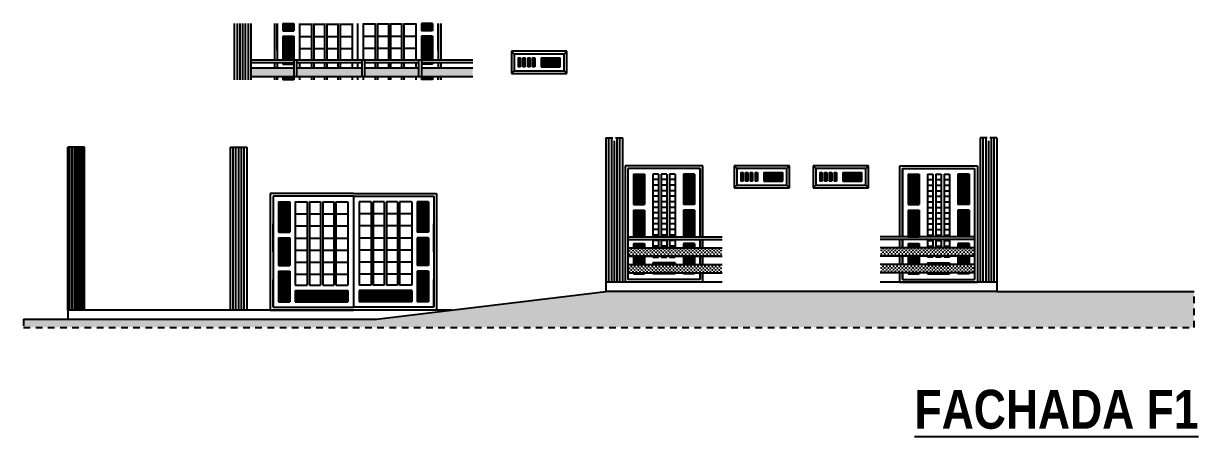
# Model space of a CAD drawing. Header units: millimetres. Extents: x -149 to 2, y 952 to 1078.
# Drawn here: x -36.82 to -15.64, y 951.51 to 958.95 of the extents above; entities that cross this region are included whole.
import ezdxf

# ---------------------------------------------------------------- set-up
doc = ezdxf.new("R2010")
doc.units = ezdxf.units.MM
doc.header["$LTSCALE"] = 0.1
doc.linetypes.add('ACAD_ISO02W100', pattern=[15, 12, -3])
doc.linetypes.add('ACAD_ISO03W100', pattern=[30, 12, -18])
doc.layers.get('0').update_dxf_attribs({"linetype": 'ACAD_ISO03W100'})
for name, color, linetype in [('elementos cortados', 6, 'Continuous'), ('grade', 8, 'Continuous'), ('pilar', 5, 'Continuous'), ('porta e janela vista', 3, 'Continuous'), ('projeção', 7, 'ACAD_ISO02W100')]:
    doc.layers.add(name, color=color, linetype=linetype)
doc.styles.add('KARINE', font='ARIALN.TTF', dxfattribs={"height": 0.7})
pattern_1 = [(90, (-19.894625, 21.844264), (-0.03175, 0.03175), [0.015875, -0.047625]), (180, (-19.886687, 21.852202), (-0.03175, -0.03175), [0.015875, -0.047625])]

msp = doc.modelspace()

# ---------------------------------------------------------------- hatches: boundary and pattern name
at = {"layer": 'grade', "ltscale": 0.1}
h = msp.add_hatch(dxfattribs=at)
h.set_pattern_fill('CROSS', color=256, scale=0.005, angle=90, style=0)
h.set_pattern_definition(pattern_1)
h.paths.add_polyline_path([(-31.95, 958.15), (-32.725, 958.15), (-32.725, 957.99), (-31.95, 957.99)])
h.paths.add_polyline_path([(-30.725, 958.15), (-31.9, 958.15), (-31.9, 957.99), (-30.725, 957.99)])
h.paths.add_polyline_path([(-29.7, 958.15), (-30.675, 958.15), (-30.675, 957.99), (-29.7, 957.99)])
h.paths.add_polyline_path([(-28.725, 958.15), (-29.65, 958.15), (-29.65, 957.99), (-28.725, 957.99)])
h = msp.add_hatch(dxfattribs=at)
h.set_pattern_fill('CROSS', color=256, scale=0.005, angle=90, style=0)
h.set_pattern_definition([(90, (-25.705345, 21.844264), (0.03175, 0.03175), [0.015875, -0.047625]), (7e-15, (-25.713283, 21.852202), (0.03175, -0.03175), [0.015875, -0.047625])])
h.paths.add_polyline_path([(-25.925, 954.905), (-24.225, 954.905), (-24.225, 954.755), (-25.925, 954.755)])
h.paths.add_polyline_path([(-25.925, 954.605), (-24.225, 954.605), (-24.225, 954.455), (-25.925, 954.455)])
h = msp.add_hatch(dxfattribs=at)
h.set_pattern_fill('CROSS', color=256, scale=0.005, angle=90, style=0)
h.set_pattern_definition(pattern_1)
h.paths.add_polyline_path([(-19.675, 954.905), (-21.375, 954.905), (-21.375, 954.755), (-19.675, 954.755)])
h.paths.add_polyline_path([(-19.675, 954.605), (-21.375, 954.605), (-21.375, 954.455), (-19.675, 954.455)])
at = {"layer": 'projeção', "ltscale": 0.1}
h = msp.add_hatch(dxfattribs=at)
h.set_pattern_fill('EARTH', color=256, scale=0.05, angle=45, style=0)
h.set_pattern_definition([(45, (-19.89462, 21.84426), (3e-17, 0.44901281), [0.3175, -0.3175]), (45, (-19.9788, 21.92845), (3e-17, 0.44901281), [0.3175, -0.3175]), (45, (-20.063, 22.01264), (3e-17, 0.44901281), [0.3175, -0.3175]), (135, (-20.063, 22.06877), (-0.44901281, 3e-17), [0.3175, -0.3175]), (135, (-19.9788, 22.15296), (-0.44901281, 3e-17), [0.3175, -0.3175]), (135, (-19.89462, 22.23715), (-0.44901281, 3e-17), [0.3175, -0.3175])])
h.paths.add_polyline_path([(-19.275, 954.119), (-26.325, 954.119), (-30.46, 953.621), (-36.025, 953.621), (-36.825, 953.621), (-36.825, 953.471), (-15.718, 953.471), (-15.718, 954.119)])

# ---------------------------------------------------------------- linework, layer by layer
at = {"layer": 'elementos cortados', "ltscale": 0.1}
for p, q in [((-26.325, 954.973), (-26.325, 954.817)), ((-30.46, 953.621), (-26.325, 954.119)), ((-24.225, 954.285), (-26.325, 954.285)), ((-26.325, 954.285), (-26.325, 954.119)), ((-19.275, 954.119), (-26.325, 954.119)), ((-19.275, 954.285), (-21.375, 954.285)), ((-19.275, 954.285), (-19.275, 954.119)), ((-19.275, 954.119), (-15.718, 954.119)), ((-29.098, 953.785), (-36.025, 953.785)), ((-36.025, 953.785), (-36.025, 953.621)), ((-36.825, 953.621), (-36.025, 953.621)), ((-36.025, 953.621), (-30.46, 953.621))]:
    msp.add_line(p, q, dxfattribs=at)
at = {"layer": 'grade', "ltscale": 0.1}
for p, q in [((-32.725, 958.295), (-28.725, 958.295)), ((-32.725, 958.245), (-31.95, 958.245)), ((-32.725, 958.15), (-31.95, 958.15)), ((-31.95, 958.295), (-31.95, 957.99)), ((-31.9, 958.295), (-31.9, 957.99)), ((-31.9, 958.245), (-30.725, 958.245)), ((-31.9, 958.15), (-30.725, 958.15)), ((-30.725, 958.295), (-30.725, 957.99)), ((-30.675, 958.295), (-30.675, 957.99)), ((-30.675, 958.245), (-29.7, 958.245)), ((-30.675, 958.15), (-29.7, 958.15)), ((-29.7, 958.295), (-29.7, 957.99)), ((-29.65, 958.295), (-29.65, 957.99)), ((-29.65, 958.245), (-28.725, 958.245)), ((-29.65, 958.15), (-28.725, 958.15)), ((-32.725, 957.99), (-28.725, 957.99)), ((-25.925, 955.105), (-24.225, 955.105)), ((-25.925, 955.055), (-24.225, 955.055)), ((-19.675, 955.105), (-21.375, 955.105)), ((-19.675, 955.055), (-21.375, 955.055)), ((-25.925, 954.905), (-24.225, 954.905)), ((-25.925, 954.755), (-24.225, 954.755)), ((-19.675, 954.905), (-21.375, 954.905)), ((-19.675, 954.755), (-21.375, 954.755)), ((-25.925, 954.605), (-24.225, 954.605)), ((-19.675, 954.605), (-21.375, 954.605)), ((-25.925, 954.455), (-24.225, 954.455)), ((-19.675, 954.455), (-21.375, 954.455))]:
    msp.add_line(p, q, dxfattribs=at)
at = {"layer": 'pilar', "ltscale": 0.1}
for p, q in [((-33.025, 958.947), (-33.025, 957.93)), ((-32.975, 958.947), (-32.975, 957.93)), ((-32.925, 958.947), (-32.925, 957.93)), ((-32.875, 958.947), (-32.875, 957.93)), ((-32.825, 958.947), (-32.825, 957.93)), ((-32.775, 958.947), (-32.775, 957.93)), ((-32.725, 958.947), (-32.725, 957.93)), ((-32.725, 958.947), (-32.725, 957.93)), ((-32.725, 958.947), (-32.725, 957.93)), ((-26.325, 956.885), (-26.2, 956.885)), ((-26.325, 956.885), (-26.325, 954.285)), ((-26.275, 956.885), (-26.275, 954.285)), ((-26.225, 956.885), (-26.225, 954.285)), ((-26.175, 956.835), (-26.175, 954.285)), ((-26.15, 956.885), (-26.025, 956.885)), ((-26.125, 956.885), (-26.125, 954.285)), ((-26.075, 956.885), (-26.075, 954.285)), ((-26.025, 956.885), (-26.025, 954.285)), ((-19.575, 956.885), (-19.575, 954.285)), ((-19.45, 956.885), (-19.575, 956.885)), ((-19.525, 956.885), (-19.525, 954.285)), ((-19.475, 956.885), (-19.475, 954.285)), ((-19.425, 956.835), (-19.425, 954.285)), ((-19.275, 956.885), (-19.4, 956.885)), ((-19.375, 956.885), (-19.375, 954.285)), ((-19.325, 956.885), (-19.325, 954.285)), ((-19.275, 956.885), (-19.275, 954.285)), ((-36.025, 953.785), (-36.025, 956.719)), ((-35.725, 956.719), (-36.025, 956.719)), ((-35.987, 953.785), (-35.987, 956.719)), ((-35.95, 953.785), (-35.95, 956.719)), ((-35.912, 956.719), (-35.912, 953.785)), ((-35.875, 956.719), (-35.875, 953.785)), ((-35.837, 956.719), (-35.837, 953.785)), ((-35.8, 953.785), (-35.8, 956.719)), ((-35.762, 953.785), (-35.762, 956.719)), ((-35.725, 953.785), (-35.725, 956.719)), ((-33.095, 953.785), (-33.095, 956.719)), ((-33.095, 956.719), (-32.795, 956.719)), ((-33.045, 953.785), (-33.045, 956.719)), ((-32.995, 953.785), (-32.995, 956.719)), ((-32.945, 953.785), (-32.945, 956.719)), ((-32.895, 953.785), (-32.895, 956.719)), ((-32.845, 953.785), (-32.845, 956.719)), ((-32.795, 956.719), (-32.795, 953.785))]:
    msp.add_line(p, q, dxfattribs=at)
at = {"layer": 'porta e janela vista', "ltscale": 0.1}
for p, q in [((-32.3, 958.947), (-32.3, 958.295)), ((-32.25, 958.947), (-32.25, 958.295)), ((-32.25, 958.947), (-32.25, 958.467)), ((-32.25, 958.467), (-32.25, 958.947)), ((-32.15, 958.947), (-32.15, 958.817)), ((-32.15, 958.947), (-31.95, 958.947)), ((-32.15, 958.917), (-31.95, 958.917)), ((-32.15, 958.887), (-31.95, 958.887)), ((-32.15, 958.857), (-31.95, 958.857)), ((-32.15, 958.827), (-31.95, 958.827)), ((-32.15, 958.817), (-31.95, 958.817)), ((-31.95, 958.947), (-31.95, 958.817)), ((-31.85, 958.947), (-31.85, 958.295)), ((-31.85, 958.932), (-31.632, 958.932)), ((-31.632, 958.947), (-31.632, 958.295)), ((-31.592, 958.947), (-31.592, 958.295)), ((-31.592, 958.932), (-31.395, 958.932)), ((-31.395, 958.947), (-31.395, 958.295)), ((-31.355, 958.947), (-31.355, 958.295)), ((-31.355, 958.932), (-31.157, 958.932)), ((-31.157, 958.947), (-31.157, 958.295)), ((-31.117, 958.947), (-31.117, 958.295)), ((-31.117, 958.932), (-30.9, 958.932)), ((-30.9, 958.947), (-30.9, 958.295)), ((-30.8, 958.947), (-30.8, 958.295)), ((-30.8, 958.947), (-30.8, 958.295)), ((-30.7, 958.947), (-30.7, 958.295)), ((-30.482, 958.932), (-30.7, 958.932)), ((-30.482, 958.947), (-30.482, 958.295)), ((-30.442, 958.947), (-30.442, 958.295)), ((-30.245, 958.932), (-30.442, 958.932)), ((-30.245, 958.947), (-30.245, 958.295)), ((-30.205, 958.947), (-30.205, 958.295)), ((-30.007, 958.932), (-30.205, 958.932)), ((-30.007, 958.947), (-30.007, 958.295)), ((-29.967, 958.947), (-29.967, 958.295)), ((-29.75, 958.932), (-29.967, 958.932)), ((-29.75, 958.947), (-29.75, 958.295)), ((-29.65, 958.947), (-29.65, 958.817)), ((-29.45, 958.947), (-29.65, 958.947)), ((-29.45, 958.917), (-29.65, 958.917)), ((-29.45, 958.887), (-29.65, 958.887)), ((-29.45, 958.857), (-29.65, 958.857)), ((-29.45, 958.827), (-29.65, 958.827)), ((-29.45, 958.817), (-29.65, 958.817)), ((-29.45, 958.947), (-29.45, 958.817)), ((-29.35, 958.467), (-29.35, 958.947)), ((-29.35, 958.947), (-29.35, 958.467)), ((-29.35, 958.947), (-29.35, 958.295)), ((-29.3, 958.947), (-29.3, 958.295)), ((-32.25, 958.467), (-32.25, 958.717)), ((-32.15, 958.717), (-32.15, 958.295)), ((-32.15, 958.717), (-31.95, 958.717)), ((-32.15, 958.687), (-31.95, 958.687)), ((-32.15, 958.657), (-31.95, 958.657)), ((-32.15, 958.627), (-31.95, 958.627)), ((-32.15, 958.597), (-31.95, 958.597)), ((-32.15, 958.567), (-31.95, 958.567)), ((-32.15, 958.537), (-31.95, 958.537)), ((-31.95, 958.717), (-31.95, 958.297)), ((-31.85, 958.714), (-31.632, 958.714)), ((-31.592, 958.714), (-31.395, 958.714)), ((-31.355, 958.714), (-31.157, 958.714)), ((-31.117, 958.714), (-30.9, 958.714)), ((-30.482, 958.714), (-30.7, 958.714)), ((-30.245, 958.714), (-30.442, 958.714)), ((-30.007, 958.714), (-30.205, 958.714)), ((-29.75, 958.714), (-29.967, 958.714)), ((-29.45, 958.717), (-29.65, 958.717)), ((-29.65, 958.717), (-29.65, 958.295)), ((-29.45, 958.687), (-29.65, 958.687)), ((-29.45, 958.657), (-29.65, 958.657)), ((-29.45, 958.627), (-29.65, 958.627)), ((-29.45, 958.597), (-29.65, 958.597)), ((-29.45, 958.567), (-29.65, 958.567)), ((-29.45, 958.537), (-29.65, 958.537)), ((-29.45, 958.717), (-29.45, 958.295)), ((-29.35, 958.467), (-29.35, 958.717)), ((-32.25, 958.467), (-32.25, 958.295)), ((-32.15, 958.507), (-31.95, 958.507)), ((-32.15, 958.477), (-31.95, 958.477)), ((-32.15, 958.447), (-31.95, 958.447)), ((-32.15, 958.417), (-31.95, 958.417)), ((-32.15, 958.387), (-31.95, 958.387)), ((-32.15, 958.357), (-31.95, 958.357)), ((-32.15, 958.357), (-31.95, 958.357)), ((-32.15, 958.327), (-31.95, 958.327)), ((-31.85, 958.497), (-31.632, 958.497)), ((-31.592, 958.497), (-31.395, 958.497)), ((-31.355, 958.497), (-31.157, 958.497)), ((-31.117, 958.497), (-30.9, 958.497)), ((-30.482, 958.497), (-30.7, 958.497)), ((-30.245, 958.497), (-30.442, 958.497)), ((-30.007, 958.497), (-30.205, 958.497)), ((-29.75, 958.497), (-29.967, 958.497)), ((-29.45, 958.507), (-29.65, 958.507)), ((-29.45, 958.477), (-29.65, 958.477)), ((-29.45, 958.447), (-29.65, 958.447)), ((-29.45, 958.417), (-29.65, 958.417)), ((-29.45, 958.387), (-29.65, 958.387)), ((-29.45, 958.357), (-29.65, 958.357)), ((-29.45, 958.357), (-29.65, 958.357)), ((-29.45, 958.327), (-29.65, 958.327)), ((-29.35, 958.467), (-29.35, 958.295)), ((-27.025, 958.447), (-28.025, 958.447)), ((-28.025, 958.447), (-28.025, 958.047)), ((-27.975, 958.397), (-28.025, 958.447)), ((-27.075, 958.397), (-27.975, 958.397)), ((-27.975, 958.397), (-27.975, 958.097)), ((-27.905, 958.327), (-27.905, 958.167)), ((-27.905, 958.327), (-27.862, 958.327)), ((-27.905, 958.322), (-27.862, 958.322)), ((-27.862, 958.327), (-27.862, 958.167)), ((-27.819, 958.327), (-27.819, 958.167)), ((-27.819, 958.327), (-27.776, 958.327)), ((-27.819, 958.322), (-27.776, 958.322)), ((-27.776, 958.327), (-27.776, 958.167)), ((-27.732, 958.327), (-27.732, 958.167)), ((-27.732, 958.327), (-27.689, 958.327)), ((-27.732, 958.322), (-27.689, 958.322)), ((-27.689, 958.327), (-27.689, 958.167)), ((-27.646, 958.327), (-27.646, 958.167)), ((-27.646, 958.327), (-27.603, 958.327)), ((-27.646, 958.322), (-27.603, 958.322)), ((-27.603, 958.327), (-27.603, 958.167)), ((-27.49, 958.327), (-27.49, 958.167)), ((-27.49, 958.327), (-27.145, 958.327)), ((-27.145, 958.167), (-27.145, 958.327)), ((-27.075, 958.397), (-27.025, 958.447)), ((-27.075, 958.097), (-27.075, 958.397)), ((-27.025, 958.047), (-27.025, 958.447)), ((-32.3, 958.245), (-32.3, 958.15)), ((-32.25, 958.245), (-32.25, 958.15)), ((-32.25, 958.245), (-32.25, 958.15)), ((-32.15, 958.297), (-31.95, 958.297)), ((-32.15, 958.245), (-32.15, 958.217)), ((-32.15, 958.237), (-31.95, 958.237)), ((-32.15, 958.217), (-31.95, 958.217)), ((-31.95, 958.297), (-31.95, 958.295)), ((-31.95, 958.245), (-31.95, 958.217)), ((-31.85, 958.245), (-31.85, 958.15)), ((-31.632, 958.245), (-31.632, 958.15)), ((-31.592, 958.245), (-31.592, 958.15)), ((-31.395, 958.245), (-31.395, 958.15)), ((-31.355, 958.245), (-31.355, 958.15)), ((-31.157, 958.245), (-31.157, 958.15)), ((-31.117, 958.245), (-31.117, 958.15)), ((-30.9, 958.245), (-30.9, 958.15)), ((-30.8, 958.245), (-30.8, 958.15)), ((-30.8, 958.245), (-30.8, 958.15)), ((-30.482, 958.245), (-30.482, 958.15)), ((-30.442, 958.245), (-30.442, 958.15)), ((-30.245, 958.245), (-30.245, 958.15)), ((-30.205, 958.245), (-30.205, 958.15)), ((-30.007, 958.245), (-30.007, 958.15)), ((-29.967, 958.245), (-29.967, 958.15)), ((-29.75, 958.245), (-29.75, 958.15)), ((-29.45, 958.297), (-29.65, 958.297)), ((-29.65, 958.245), (-29.65, 958.217)), ((-29.45, 958.237), (-29.65, 958.237)), ((-29.45, 958.217), (-29.65, 958.217)), ((-29.45, 958.245), (-29.45, 958.217)), ((-29.35, 958.245), (-29.35, 958.15)), ((-29.35, 958.245), (-29.35, 958.15)), ((-29.3, 958.245), (-29.3, 958.15)), ((-27.862, 958.297), (-27.905, 958.297)), ((-27.862, 958.292), (-27.905, 958.292)), ((-27.862, 958.267), (-27.905, 958.267)), ((-27.862, 958.262), (-27.905, 958.262)), ((-27.862, 958.237), (-27.905, 958.237)), ((-27.862, 958.232), (-27.905, 958.232)), ((-27.862, 958.207), (-27.905, 958.207)), ((-27.862, 958.202), (-27.905, 958.202)), ((-27.862, 958.181), (-27.905, 958.181)), ((-27.862, 958.176), (-27.905, 958.176)), ((-27.862, 958.167), (-27.905, 958.167)), ((-27.776, 958.297), (-27.819, 958.297)), ((-27.776, 958.292), (-27.819, 958.292)), ((-27.776, 958.267), (-27.819, 958.267)), ((-27.776, 958.262), (-27.819, 958.262)), ((-27.776, 958.237), (-27.819, 958.237)), ((-27.776, 958.232), (-27.819, 958.232)), ((-27.776, 958.207), (-27.819, 958.207)), ((-27.776, 958.202), (-27.819, 958.202)), ((-27.776, 958.181), (-27.819, 958.181)), ((-27.776, 958.176), (-27.819, 958.176)), ((-27.776, 958.167), (-27.819, 958.167)), ((-27.689, 958.297), (-27.732, 958.297)), ((-27.689, 958.292), (-27.732, 958.292)), ((-27.689, 958.267), (-27.732, 958.267)), ((-27.689, 958.262), (-27.732, 958.262)), ((-27.689, 958.237), (-27.732, 958.237)), ((-27.689, 958.232), (-27.732, 958.232)), ((-27.689, 958.207), (-27.732, 958.207)), ((-27.689, 958.202), (-27.732, 958.202)), ((-27.689, 958.181), (-27.732, 958.181)), ((-27.689, 958.176), (-27.732, 958.176)), ((-27.689, 958.167), (-27.732, 958.167)), ((-27.603, 958.297), (-27.646, 958.297)), ((-27.603, 958.292), (-27.646, 958.292)), ((-27.603, 958.267), (-27.646, 958.267)), ((-27.603, 958.262), (-27.646, 958.262)), ((-27.603, 958.237), (-27.646, 958.237)), ((-27.603, 958.232), (-27.646, 958.232)), ((-27.603, 958.207), (-27.646, 958.207)), ((-27.603, 958.202), (-27.646, 958.202)), ((-27.603, 958.181), (-27.646, 958.181)), ((-27.603, 958.176), (-27.646, 958.176)), ((-27.603, 958.167), (-27.646, 958.167)), ((-27.145, 958.297), (-27.49, 958.297)), ((-27.145, 958.267), (-27.49, 958.267)), ((-27.145, 958.237), (-27.49, 958.237)), ((-27.145, 958.207), (-27.49, 958.207)), ((-27.145, 958.177), (-27.49, 958.177)), ((-27.49, 958.167), (-27.145, 958.167)), ((-32.3, 957.99), (-32.3, 957.93)), ((-32.25, 957.99), (-32.25, 957.93)), ((-32.25, 957.99), (-32.25, 957.93)), ((-32.25, 957.93), (-32.25, 957.967)), ((-32.15, 957.99), (-32.15, 957.93)), ((-32.15, 957.967), (-31.95, 957.967)), ((-32.15, 957.937), (-31.95, 957.937)), ((-31.95, 957.99), (-31.95, 957.93)), ((-31.85, 957.99), (-31.85, 957.93)), ((-31.632, 957.99), (-31.632, 957.93)), ((-31.592, 957.99), (-31.592, 957.93)), ((-31.395, 957.99), (-31.395, 957.93)), ((-31.355, 957.99), (-31.355, 957.93)), ((-31.157, 957.99), (-31.157, 957.93)), ((-31.117, 957.99), (-31.117, 957.93)), ((-30.9, 957.99), (-30.9, 957.93)), ((-30.8, 957.99), (-30.8, 957.93)), ((-30.8, 957.99), (-30.8, 957.93)), ((-30.7, 957.99), (-30.7, 957.93)), ((-30.482, 957.99), (-30.482, 957.93)), ((-30.442, 957.99), (-30.442, 957.93)), ((-30.245, 957.99), (-30.245, 957.93)), ((-30.205, 957.99), (-30.205, 957.93)), ((-30.007, 957.99), (-30.007, 957.93)), ((-29.967, 957.99), (-29.967, 957.93)), ((-29.75, 957.99), (-29.75, 957.93)), ((-29.65, 957.99), (-29.65, 957.93)), ((-29.45, 957.967), (-29.65, 957.967)), ((-29.45, 957.937), (-29.65, 957.937)), ((-29.45, 957.99), (-29.45, 957.93)), ((-29.35, 957.99), (-29.35, 957.93)), ((-29.35, 957.99), (-29.35, 957.93)), ((-29.35, 957.93), (-29.35, 957.967)), ((-29.3, 957.99), (-29.3, 957.93)), ((-27.975, 958.097), (-28.025, 958.047)), ((-28.025, 958.047), (-27.025, 958.047)), ((-27.975, 958.097), (-27.075, 958.097)), ((-27.075, 958.097), (-27.025, 958.047)), ((-25.975, 956.385), (-25.975, 954.285)), ((-24.575, 956.385), (-25.975, 956.385)), ((-24.625, 956.335), (-25.925, 956.335)), ((-25.625, 956.335), (-25.925, 956.335)), ((-25.925, 956.335), (-25.925, 954.335)), ((-25.825, 956.235), (-25.625, 956.235)), ((-25.825, 956.235), (-25.825, 955.685)), ((-25.825, 956.205), (-25.625, 956.205)), ((-25.625, 956.235), (-25.625, 955.685)), ((-25.475, 956.235), (-25.475, 955.105)), ((-25.375, 956.235), (-25.475, 956.235)), ((-25.375, 956.235), (-25.375, 955.105)), ((-25.325, 956.235), (-25.325, 955.105)), ((-25.225, 956.235), (-25.325, 956.235)), ((-25.225, 956.235), (-25.225, 955.105)), ((-25.075, 956.235), (-25.175, 956.235)), ((-25.175, 956.235), (-25.175, 955.105)), ((-25.075, 956.235), (-25.075, 955.105)), ((-24.725, 956.235), (-24.925, 956.235)), ((-24.925, 956.235), (-24.925, 955.685)), ((-24.725, 956.205), (-24.925, 956.205)), ((-24.725, 956.235), (-24.725, 955.685)), ((-24.625, 956.335), (-24.625, 955.105)), ((-24.625, 956.335), (-24.625, 955.335)), ((-24.625, 955.105), (-24.625, 956.335)), ((-24.575, 955.105), (-24.575, 956.385)), ((-23.012, 956.385), (-24.012, 956.385)), ((-24.012, 956.385), (-24.012, 955.985)), ((-23.962, 956.335), (-24.012, 956.385)), ((-23.062, 956.335), (-23.962, 956.335)), ((-23.962, 956.335), (-23.962, 956.035)), ((-23.892, 956.265), (-23.892, 956.105)), ((-23.892, 956.265), (-23.849, 956.265)), ((-23.892, 956.26), (-23.849, 956.26)), ((-23.849, 956.235), (-23.892, 956.235)), ((-23.849, 956.23), (-23.892, 956.23)), ((-23.849, 956.205), (-23.892, 956.205)), ((-23.849, 956.2), (-23.892, 956.2)), ((-23.849, 956.265), (-23.849, 956.105)), ((-23.806, 956.265), (-23.806, 956.105)), ((-23.806, 956.265), (-23.763, 956.265)), ((-23.806, 956.26), (-23.763, 956.26)), ((-23.763, 956.235), (-23.806, 956.235)), ((-23.763, 956.23), (-23.806, 956.23)), ((-23.763, 956.205), (-23.806, 956.205)), ((-23.763, 956.2), (-23.806, 956.2)), ((-23.763, 956.265), (-23.763, 956.105)), ((-23.72, 956.265), (-23.72, 956.105)), ((-23.72, 956.265), (-23.677, 956.265)), ((-23.72, 956.26), (-23.677, 956.26)), ((-23.677, 956.235), (-23.72, 956.235)), ((-23.677, 956.23), (-23.72, 956.23)), ((-23.677, 956.205), (-23.72, 956.205)), ((-23.677, 956.2), (-23.72, 956.2)), ((-23.677, 956.265), (-23.677, 956.105)), ((-23.634, 956.265), (-23.634, 956.105)), ((-23.634, 956.265), (-23.591, 956.265)), ((-23.634, 956.26), (-23.591, 956.26)), ((-23.591, 956.235), (-23.634, 956.235)), ((-23.591, 956.23), (-23.634, 956.23)), ((-23.591, 956.205), (-23.634, 956.205)), ((-23.591, 956.2), (-23.634, 956.2)), ((-23.591, 956.265), (-23.591, 956.105)), ((-23.477, 956.265), (-23.477, 956.105)), ((-23.477, 956.265), (-23.132, 956.265)), ((-23.132, 956.235), (-23.477, 956.235)), ((-23.132, 956.205), (-23.477, 956.205)), ((-23.132, 956.105), (-23.132, 956.265)), ((-23.062, 956.335), (-23.012, 956.385)), ((-23.062, 956.035), (-23.062, 956.335)), ((-23.012, 955.985), (-23.012, 956.385)), ((-21.587, 956.385), (-22.587, 956.385)), ((-22.587, 956.385), (-22.587, 955.985)), ((-22.537, 956.335), (-22.587, 956.385)), ((-21.637, 956.335), (-22.537, 956.335)), ((-22.537, 956.335), (-22.537, 956.035)), ((-22.467, 956.265), (-22.467, 956.105)), ((-22.467, 956.265), (-22.424, 956.265)), ((-22.467, 956.26), (-22.424, 956.26)), ((-22.424, 956.235), (-22.467, 956.235)), ((-22.424, 956.23), (-22.467, 956.23)), ((-22.424, 956.205), (-22.467, 956.205)), ((-22.424, 956.2), (-22.467, 956.2)), ((-22.424, 956.265), (-22.424, 956.105)), ((-22.381, 956.265), (-22.381, 956.105)), ((-22.381, 956.265), (-22.338, 956.265)), ((-22.381, 956.26), (-22.338, 956.26)), ((-22.338, 956.235), (-22.381, 956.235)), ((-22.338, 956.23), (-22.381, 956.23)), ((-22.338, 956.205), (-22.381, 956.205)), ((-22.338, 956.2), (-22.381, 956.2)), ((-22.338, 956.265), (-22.338, 956.105)), ((-22.295, 956.265), (-22.295, 956.105)), ((-22.295, 956.265), (-22.252, 956.265)), ((-22.295, 956.26), (-22.252, 956.26)), ((-22.252, 956.235), (-22.295, 956.235)), ((-22.252, 956.23), (-22.295, 956.23)), ((-22.252, 956.205), (-22.295, 956.205)), ((-22.252, 956.2), (-22.295, 956.2)), ((-22.252, 956.265), (-22.252, 956.105)), ((-22.209, 956.265), (-22.209, 956.105)), ((-22.209, 956.265), (-22.166, 956.265)), ((-22.209, 956.26), (-22.166, 956.26)), ((-22.166, 956.235), (-22.209, 956.235)), ((-22.166, 956.23), (-22.209, 956.23)), ((-22.166, 956.205), (-22.209, 956.205)), ((-22.166, 956.2), (-22.209, 956.2)), ((-22.166, 956.265), (-22.166, 956.105)), ((-22.052, 956.265), (-22.052, 956.105)), ((-22.052, 956.265), (-21.707, 956.265)), ((-21.707, 956.235), (-22.052, 956.235)), ((-21.707, 956.205), (-22.052, 956.205)), ((-21.707, 956.105), (-21.707, 956.265)), ((-21.637, 956.335), (-21.587, 956.385)), ((-21.637, 956.035), (-21.637, 956.335)), ((-21.587, 955.985), (-21.587, 956.385)), ((-21.025, 956.385), (-19.625, 956.385)), ((-21.025, 955.105), (-21.025, 956.385)), ((-20.975, 956.335), (-19.675, 956.335)), ((-20.975, 956.335), (-20.975, 955.105)), ((-20.975, 956.335), (-20.975, 955.335)), ((-20.975, 955.105), (-20.975, 956.335)), ((-20.875, 956.235), (-20.875, 955.685)), ((-20.875, 956.235), (-20.675, 956.235)), ((-20.875, 956.205), (-20.675, 956.205)), ((-20.675, 956.235), (-20.675, 955.685)), ((-20.525, 956.235), (-20.425, 956.235)), ((-20.525, 956.235), (-20.525, 955.105)), ((-20.425, 956.235), (-20.425, 955.105)), ((-20.375, 956.235), (-20.375, 955.105)), ((-20.375, 956.235), (-20.275, 956.235)), ((-20.275, 956.235), (-20.275, 955.105)), ((-20.225, 956.235), (-20.225, 955.105)), ((-20.225, 956.235), (-20.125, 956.235)), ((-20.125, 956.235), (-20.125, 955.105)), ((-19.975, 956.335), (-19.675, 956.335)), ((-19.975, 956.235), (-19.975, 955.685)), ((-19.775, 956.235), (-19.975, 956.235)), ((-19.775, 956.205), (-19.975, 956.205)), ((-19.775, 956.235), (-19.775, 955.685)), ((-19.675, 956.335), (-19.675, 954.335)), ((-19.625, 956.385), (-19.625, 954.285)), ((-25.825, 956.175), (-25.625, 956.175)), ((-25.825, 956.145), (-25.625, 956.145)), ((-25.825, 956.115), (-25.625, 956.115)), ((-25.825, 956.085), (-25.625, 956.085)), ((-25.825, 956.055), (-25.625, 956.055)), ((-25.825, 956.025), (-25.625, 956.025)), ((-25.825, 955.995), (-25.625, 955.995)), ((-25.375, 956.135), (-25.475, 956.135)), ((-25.375, 956.035), (-25.475, 956.035)), ((-25.225, 956.135), (-25.325, 956.135)), ((-25.225, 956.035), (-25.325, 956.035)), ((-25.075, 956.135), (-25.175, 956.135)), ((-25.075, 956.035), (-25.175, 956.035)), ((-24.725, 956.175), (-24.925, 956.175)), ((-24.725, 956.145), (-24.925, 956.145)), ((-24.725, 956.115), (-24.925, 956.115)), ((-24.725, 956.085), (-24.925, 956.085)), ((-24.725, 956.055), (-24.925, 956.055)), ((-24.725, 956.025), (-24.925, 956.025)), ((-24.725, 955.995), (-24.925, 955.995)), ((-23.962, 956.035), (-24.012, 955.985)), ((-23.962, 956.035), (-23.062, 956.035)), ((-23.849, 956.175), (-23.892, 956.175)), ((-23.849, 956.17), (-23.892, 956.17)), ((-23.849, 956.145), (-23.892, 956.145)), ((-23.849, 956.14), (-23.892, 956.14)), ((-23.849, 956.119), (-23.892, 956.119)), ((-23.849, 956.114), (-23.892, 956.114)), ((-23.849, 956.105), (-23.892, 956.105)), ((-23.763, 956.175), (-23.806, 956.175)), ((-23.763, 956.17), (-23.806, 956.17)), ((-23.763, 956.145), (-23.806, 956.145)), ((-23.763, 956.14), (-23.806, 956.14)), ((-23.763, 956.119), (-23.806, 956.119)), ((-23.763, 956.114), (-23.806, 956.114)), ((-23.763, 956.105), (-23.806, 956.105)), ((-23.677, 956.175), (-23.72, 956.175)), ((-23.677, 956.17), (-23.72, 956.17)), ((-23.677, 956.145), (-23.72, 956.145)), ((-23.677, 956.14), (-23.72, 956.14)), ((-23.677, 956.119), (-23.72, 956.119)), ((-23.677, 956.114), (-23.72, 956.114)), ((-23.677, 956.105), (-23.72, 956.105)), ((-23.591, 956.175), (-23.634, 956.175)), ((-23.591, 956.17), (-23.634, 956.17)), ((-23.591, 956.145), (-23.634, 956.145)), ((-23.591, 956.14), (-23.634, 956.14)), ((-23.591, 956.119), (-23.634, 956.119)), ((-23.591, 956.114), (-23.634, 956.114)), ((-23.591, 956.105), (-23.634, 956.105)), ((-23.132, 956.175), (-23.477, 956.175)), ((-23.132, 956.145), (-23.477, 956.145)), ((-23.132, 956.115), (-23.477, 956.115)), ((-23.477, 956.105), (-23.132, 956.105)), ((-23.062, 956.035), (-23.012, 955.985)), ((-22.537, 956.035), (-22.587, 955.985)), ((-22.537, 956.035), (-21.637, 956.035)), ((-22.424, 956.175), (-22.467, 956.175)), ((-22.424, 956.17), (-22.467, 956.17)), ((-22.424, 956.145), (-22.467, 956.145)), ((-22.424, 956.14), (-22.467, 956.14)), ((-22.424, 956.119), (-22.467, 956.119)), ((-22.424, 956.114), (-22.467, 956.114)), ((-22.424, 956.105), (-22.467, 956.105)), ((-22.338, 956.175), (-22.381, 956.175)), ((-22.338, 956.17), (-22.381, 956.17)), ((-22.338, 956.145), (-22.381, 956.145)), ((-22.338, 956.14), (-22.381, 956.14)), ((-22.338, 956.119), (-22.381, 956.119)), ((-22.338, 956.114), (-22.381, 956.114)), ((-22.338, 956.105), (-22.381, 956.105)), ((-22.252, 956.175), (-22.295, 956.175)), ((-22.252, 956.17), (-22.295, 956.17)), ((-22.252, 956.145), (-22.295, 956.145)), ((-22.252, 956.14), (-22.295, 956.14)), ((-22.252, 956.119), (-22.295, 956.119)), ((-22.252, 956.114), (-22.295, 956.114)), ((-22.252, 956.105), (-22.295, 956.105)), ((-22.166, 956.175), (-22.209, 956.175)), ((-22.166, 956.17), (-22.209, 956.17)), ((-22.166, 956.145), (-22.209, 956.145)), ((-22.166, 956.14), (-22.209, 956.14)), ((-22.166, 956.119), (-22.209, 956.119)), ((-22.166, 956.114), (-22.209, 956.114)), ((-22.166, 956.105), (-22.209, 956.105)), ((-21.707, 956.175), (-22.052, 956.175)), ((-21.707, 956.145), (-22.052, 956.145)), ((-21.707, 956.115), (-22.052, 956.115)), ((-22.052, 956.105), (-21.707, 956.105)), ((-21.637, 956.035), (-21.587, 955.985)), ((-20.875, 956.175), (-20.675, 956.175)), ((-20.875, 956.145), (-20.675, 956.145)), ((-20.875, 956.115), (-20.675, 956.115)), ((-20.875, 956.085), (-20.675, 956.085)), ((-20.875, 956.055), (-20.675, 956.055)), ((-20.875, 956.025), (-20.675, 956.025)), ((-20.875, 955.995), (-20.675, 955.995)), ((-20.525, 956.135), (-20.425, 956.135)), ((-20.525, 956.035), (-20.425, 956.035)), ((-20.375, 956.135), (-20.275, 956.135)), ((-20.375, 956.035), (-20.275, 956.035)), ((-20.225, 956.135), (-20.125, 956.135)), ((-20.225, 956.035), (-20.125, 956.035)), ((-19.775, 956.175), (-19.975, 956.175)), ((-19.775, 956.145), (-19.975, 956.145)), ((-19.775, 956.115), (-19.975, 956.115)), ((-19.775, 956.085), (-19.975, 956.085)), ((-19.775, 956.055), (-19.975, 956.055)), ((-19.775, 956.025), (-19.975, 956.025)), ((-19.775, 955.995), (-19.975, 955.995)), ((-30.875, 955.885), (-32.375, 955.885)), ((-32.375, 955.885), (-32.375, 953.785)), ((-30.875, 955.835), (-32.325, 955.835)), ((-32.325, 955.835), (-32.325, 953.835)), ((-32.325, 955.835), (-32.325, 954.835)), ((-30.875, 955.885), (-29.375, 955.885)), ((-30.875, 955.835), (-30.875, 953.835)), ((-30.875, 955.835), (-29.425, 955.835)), ((-30.875, 955.835), (-30.875, 953.835)), ((-29.425, 955.835), (-29.425, 954.835)), ((-29.425, 955.835), (-29.425, 953.835)), ((-29.375, 955.885), (-29.375, 953.785)), ((-25.825, 955.965), (-25.625, 955.965)), ((-25.825, 955.935), (-25.625, 955.935)), ((-25.825, 955.905), (-25.625, 955.905)), ((-25.825, 955.875), (-25.625, 955.875)), ((-25.825, 955.845), (-25.625, 955.845)), ((-25.825, 955.815), (-25.625, 955.815)), ((-25.825, 955.785), (-25.625, 955.785)), ((-25.375, 955.935), (-25.475, 955.935)), ((-25.375, 955.835), (-25.475, 955.835)), ((-25.225, 955.935), (-25.325, 955.935)), ((-25.225, 955.835), (-25.325, 955.835)), ((-25.075, 955.935), (-25.175, 955.935)), ((-25.075, 955.835), (-25.175, 955.835)), ((-24.725, 955.965), (-24.925, 955.965)), ((-24.725, 955.935), (-24.925, 955.935)), ((-24.725, 955.905), (-24.925, 955.905)), ((-24.725, 955.875), (-24.925, 955.875)), ((-24.725, 955.845), (-24.925, 955.845)), ((-24.725, 955.815), (-24.925, 955.815)), ((-24.725, 955.785), (-24.925, 955.785)), ((-24.625, 955.335), (-24.625, 955.835)), ((-24.012, 955.985), (-23.012, 955.985)), ((-22.587, 955.985), (-21.587, 955.985)), ((-20.975, 955.335), (-20.975, 955.835)), ((-20.875, 955.965), (-20.675, 955.965)), ((-20.875, 955.935), (-20.675, 955.935)), ((-20.875, 955.905), (-20.675, 955.905)), ((-20.875, 955.875), (-20.675, 955.875)), ((-20.875, 955.845), (-20.675, 955.845)), ((-20.875, 955.815), (-20.675, 955.815)), ((-20.875, 955.785), (-20.675, 955.785)), ((-20.525, 955.935), (-20.425, 955.935)), ((-20.525, 955.835), (-20.425, 955.835)), ((-20.375, 955.935), (-20.275, 955.935)), ((-20.375, 955.835), (-20.275, 955.835)), ((-20.225, 955.935), (-20.125, 955.935)), ((-20.225, 955.835), (-20.125, 955.835)), ((-19.775, 955.965), (-19.975, 955.965)), ((-19.775, 955.935), (-19.975, 955.935)), ((-19.775, 955.905), (-19.975, 955.905)), ((-19.775, 955.875), (-19.975, 955.875)), ((-19.775, 955.845), (-19.975, 955.845)), ((-19.775, 955.815), (-19.975, 955.815)), ((-19.775, 955.785), (-19.975, 955.785)), ((-32.225, 955.735), (-32.225, 955.185)), ((-32.225, 955.735), (-32.025, 955.735)), ((-32.225, 955.705), (-32.025, 955.705)), ((-32.225, 955.675), (-32.025, 955.675)), ((-32.225, 955.645), (-32.025, 955.645)), ((-32.225, 955.615), (-32.025, 955.615)), ((-32.225, 955.585), (-32.025, 955.585)), ((-32.025, 955.735), (-32.025, 955.185)), ((-31.925, 955.735), (-31.925, 954.235)), ((-31.925, 955.735), (-31.707, 955.735)), ((-31.707, 955.735), (-31.707, 954.235)), ((-31.667, 955.735), (-31.667, 954.235)), ((-31.667, 955.735), (-31.47, 955.735)), ((-31.47, 955.735), (-31.47, 954.235)), ((-31.43, 955.735), (-31.43, 954.235)), ((-31.43, 955.735), (-31.232, 955.735)), ((-31.232, 955.735), (-31.232, 954.235)), ((-31.192, 955.735), (-31.192, 954.235)), ((-31.192, 955.735), (-30.975, 955.735)), ((-30.975, 955.735), (-30.975, 954.235)), ((-30.557, 955.735), (-30.775, 955.735)), ((-30.775, 955.735), (-30.775, 954.235)), ((-30.557, 955.735), (-30.557, 954.235)), ((-30.32, 955.735), (-30.517, 955.735)), ((-30.517, 955.735), (-30.517, 954.235)), ((-30.32, 955.735), (-30.32, 954.235)), ((-30.082, 955.735), (-30.28, 955.735)), ((-30.28, 955.735), (-30.28, 954.235)), ((-30.082, 955.735), (-30.082, 954.235)), ((-29.825, 955.735), (-30.042, 955.735)), ((-30.042, 955.735), (-30.042, 954.235)), ((-29.825, 955.735), (-29.825, 954.235)), ((-29.725, 955.735), (-29.725, 955.185)), ((-29.525, 955.735), (-29.725, 955.735)), ((-29.525, 955.705), (-29.725, 955.705)), ((-29.525, 955.675), (-29.725, 955.675)), ((-29.525, 955.645), (-29.725, 955.645)), ((-29.525, 955.615), (-29.725, 955.615)), ((-29.525, 955.585), (-29.725, 955.585)), ((-29.525, 955.735), (-29.525, 955.185)), ((-25.825, 955.755), (-25.625, 955.755)), ((-25.825, 955.725), (-25.625, 955.725)), ((-25.825, 955.695), (-25.625, 955.695)), ((-25.825, 955.685), (-25.625, 955.685)), ((-25.825, 955.585), (-25.625, 955.585)), ((-25.825, 955.585), (-25.825, 955.105)), ((-25.625, 955.585), (-25.625, 955.105)), ((-25.375, 955.735), (-25.475, 955.735)), ((-25.375, 955.635), (-25.475, 955.635)), ((-25.225, 955.735), (-25.325, 955.735)), ((-25.225, 955.635), (-25.325, 955.635)), ((-25.075, 955.735), (-25.175, 955.735)), ((-25.075, 955.635), (-25.175, 955.635)), ((-24.725, 955.755), (-24.925, 955.755)), ((-24.725, 955.725), (-24.925, 955.725)), ((-24.725, 955.695), (-24.925, 955.695)), ((-24.725, 955.685), (-24.925, 955.685)), ((-24.925, 955.585), (-24.925, 955.105)), ((-24.725, 955.585), (-24.925, 955.585)), ((-24.725, 955.585), (-24.725, 955.105)), ((-24.625, 955.335), (-24.625, 955.585)), ((-20.975, 955.335), (-20.975, 955.585)), ((-20.875, 955.755), (-20.675, 955.755)), ((-20.875, 955.725), (-20.675, 955.725)), ((-20.875, 955.695), (-20.675, 955.695)), ((-20.875, 955.685), (-20.675, 955.685)), ((-20.875, 955.585), (-20.875, 955.105)), ((-20.875, 955.585), (-20.675, 955.585)), ((-20.675, 955.585), (-20.675, 955.105)), ((-20.525, 955.735), (-20.425, 955.735)), ((-20.525, 955.635), (-20.425, 955.635)), ((-20.375, 955.735), (-20.275, 955.735)), ((-20.375, 955.635), (-20.275, 955.635)), ((-20.225, 955.735), (-20.125, 955.735)), ((-20.225, 955.635), (-20.125, 955.635)), ((-19.775, 955.755), (-19.975, 955.755)), ((-19.775, 955.725), (-19.975, 955.725)), ((-19.775, 955.695), (-19.975, 955.695)), ((-19.775, 955.685), (-19.975, 955.685)), ((-19.775, 955.585), (-19.975, 955.585)), ((-19.975, 955.585), (-19.975, 955.105)), ((-19.775, 955.585), (-19.775, 955.105)), ((-32.225, 955.555), (-32.025, 955.555)), ((-32.225, 955.525), (-32.025, 955.525)), ((-32.225, 955.495), (-32.025, 955.495)), ((-32.225, 955.465), (-32.025, 955.465)), ((-32.225, 955.435), (-32.025, 955.435)), ((-32.225, 955.405), (-32.025, 955.405)), ((-32.225, 955.375), (-32.025, 955.375)), ((-31.925, 955.517), (-31.707, 955.517)), ((-31.667, 955.517), (-31.47, 955.517)), ((-31.43, 955.517), (-31.232, 955.517)), ((-31.192, 955.517), (-30.975, 955.517)), ((-30.557, 955.517), (-30.775, 955.517)), ((-30.32, 955.517), (-30.517, 955.517)), ((-30.082, 955.517), (-30.28, 955.517)), ((-29.825, 955.517), (-30.042, 955.517)), ((-29.525, 955.555), (-29.725, 955.555)), ((-29.525, 955.525), (-29.725, 955.525)), ((-29.525, 955.495), (-29.725, 955.495)), ((-29.525, 955.465), (-29.725, 955.465)), ((-29.525, 955.435), (-29.725, 955.435)), ((-29.525, 955.405), (-29.725, 955.405)), ((-29.525, 955.375), (-29.725, 955.375)), ((-25.825, 955.555), (-25.625, 955.555)), ((-25.825, 955.525), (-25.625, 955.525)), ((-25.825, 955.495), (-25.625, 955.495)), ((-25.825, 955.465), (-25.625, 955.465)), ((-25.825, 955.435), (-25.625, 955.435)), ((-25.825, 955.405), (-25.625, 955.405)), ((-25.825, 955.375), (-25.625, 955.375)), ((-25.375, 955.535), (-25.475, 955.535)), ((-25.375, 955.435), (-25.475, 955.435)), ((-25.225, 955.535), (-25.325, 955.535)), ((-25.225, 955.435), (-25.325, 955.435)), ((-25.075, 955.535), (-25.175, 955.535)), ((-25.075, 955.435), (-25.175, 955.435)), ((-24.725, 955.555), (-24.925, 955.555)), ((-24.725, 955.525), (-24.925, 955.525)), ((-24.725, 955.495), (-24.925, 955.495)), ((-24.725, 955.465), (-24.925, 955.465)), ((-24.725, 955.435), (-24.925, 955.435)), ((-24.725, 955.405), (-24.925, 955.405)), ((-24.725, 955.375), (-24.925, 955.375)), ((-20.875, 955.555), (-20.675, 955.555)), ((-20.875, 955.525), (-20.675, 955.525)), ((-20.875, 955.495), (-20.675, 955.495)), ((-20.875, 955.465), (-20.675, 955.465)), ((-20.875, 955.435), (-20.675, 955.435)), ((-20.875, 955.405), (-20.675, 955.405)), ((-20.875, 955.375), (-20.675, 955.375)), ((-20.525, 955.535), (-20.425, 955.535)), ((-20.525, 955.435), (-20.425, 955.435)), ((-20.375, 955.535), (-20.275, 955.535)), ((-20.375, 955.435), (-20.275, 955.435)), ((-20.225, 955.535), (-20.125, 955.535)), ((-20.225, 955.435), (-20.125, 955.435)), ((-19.775, 955.555), (-19.975, 955.555)), ((-19.775, 955.525), (-19.975, 955.525)), ((-19.775, 955.495), (-19.975, 955.495)), ((-19.775, 955.465), (-19.975, 955.465)), ((-19.775, 955.435), (-19.975, 955.435)), ((-19.775, 955.405), (-19.975, 955.405)), ((-19.775, 955.375), (-19.975, 955.375)), ((-32.325, 954.835), (-32.325, 955.335)), ((-32.225, 955.345), (-32.025, 955.345)), ((-32.225, 955.315), (-32.025, 955.315)), ((-32.225, 955.285), (-32.025, 955.285)), ((-32.225, 955.255), (-32.025, 955.255)), ((-32.225, 955.225), (-32.025, 955.225)), ((-32.225, 955.195), (-32.025, 955.195)), ((-32.225, 955.185), (-32.025, 955.185)), ((-31.925, 955.3), (-31.707, 955.3)), ((-31.667, 955.3), (-31.47, 955.3)), ((-31.43, 955.3), (-31.232, 955.3)), ((-31.192, 955.3), (-30.975, 955.3)), ((-30.557, 955.3), (-30.775, 955.3)), ((-30.32, 955.3), (-30.517, 955.3)), ((-30.082, 955.3), (-30.28, 955.3)), ((-29.825, 955.3), (-30.042, 955.3)), ((-29.525, 955.345), (-29.725, 955.345)), ((-29.525, 955.315), (-29.725, 955.315)), ((-29.525, 955.285), (-29.725, 955.285)), ((-29.525, 955.255), (-29.725, 955.255)), ((-29.525, 955.225), (-29.725, 955.225)), ((-29.525, 955.195), (-29.725, 955.195)), ((-29.525, 955.185), (-29.725, 955.185)), ((-29.425, 954.835), (-29.425, 955.335)), ((-25.825, 955.345), (-25.625, 955.345)), ((-25.825, 955.315), (-25.625, 955.315)), ((-25.825, 955.285), (-25.625, 955.285)), ((-25.825, 955.255), (-25.625, 955.255)), ((-25.825, 955.225), (-25.625, 955.225)), ((-25.825, 955.225), (-25.625, 955.225)), ((-25.825, 955.195), (-25.625, 955.195)), ((-25.825, 955.165), (-25.625, 955.165)), ((-25.375, 955.335), (-25.475, 955.335)), ((-25.375, 955.235), (-25.475, 955.235)), ((-25.225, 955.335), (-25.325, 955.335)), ((-25.225, 955.235), (-25.325, 955.235)), ((-25.075, 955.335), (-25.175, 955.335)), ((-25.075, 955.235), (-25.175, 955.235)), ((-24.725, 955.345), (-24.925, 955.345)), ((-24.725, 955.315), (-24.925, 955.315)), ((-24.725, 955.285), (-24.925, 955.285)), ((-24.725, 955.255), (-24.925, 955.255)), ((-24.725, 955.225), (-24.925, 955.225)), ((-24.725, 955.225), (-24.925, 955.225)), ((-24.725, 955.195), (-24.925, 955.195)), ((-24.725, 955.165), (-24.925, 955.165)), ((-24.625, 955.335), (-24.625, 955.105)), ((-20.975, 955.335), (-20.975, 955.105)), ((-20.875, 955.345), (-20.675, 955.345)), ((-20.875, 955.315), (-20.675, 955.315)), ((-20.875, 955.285), (-20.675, 955.285)), ((-20.875, 955.255), (-20.675, 955.255)), ((-20.875, 955.225), (-20.675, 955.225)), ((-20.875, 955.225), (-20.675, 955.225)), ((-20.875, 955.195), (-20.675, 955.195)), ((-20.875, 955.165), (-20.675, 955.165)), ((-20.525, 955.335), (-20.425, 955.335)), ((-20.525, 955.235), (-20.425, 955.235)), ((-20.375, 955.335), (-20.275, 955.335)), ((-20.375, 955.235), (-20.275, 955.235)), ((-20.225, 955.335), (-20.125, 955.335)), ((-20.225, 955.235), (-20.125, 955.235)), ((-19.775, 955.345), (-19.975, 955.345)), ((-19.775, 955.315), (-19.975, 955.315)), ((-19.775, 955.285), (-19.975, 955.285)), ((-19.775, 955.255), (-19.975, 955.255)), ((-19.775, 955.225), (-19.975, 955.225)), ((-19.775, 955.225), (-19.975, 955.225)), ((-19.775, 955.195), (-19.975, 955.195)), ((-19.775, 955.165), (-19.975, 955.165)), ((-32.325, 954.835), (-32.325, 955.085)), ((-32.225, 955.085), (-32.225, 954.585)), ((-32.225, 955.085), (-32.025, 955.085)), ((-32.225, 955.055), (-32.025, 955.055)), ((-32.225, 955.025), (-32.025, 955.025)), ((-32.225, 954.995), (-32.025, 954.995)), ((-32.225, 954.965), (-32.025, 954.965)), ((-32.225, 954.935), (-32.025, 954.935)), ((-32.025, 955.085), (-32.025, 954.585)), ((-31.925, 955.082), (-31.707, 955.082)), ((-31.667, 955.082), (-31.47, 955.082)), ((-31.43, 955.082), (-31.232, 955.082)), ((-31.192, 955.082), (-30.975, 955.082)), ((-30.557, 955.082), (-30.775, 955.082)), ((-30.32, 955.082), (-30.517, 955.082)), ((-30.082, 955.082), (-30.28, 955.082)), ((-29.825, 955.082), (-30.042, 955.082)), ((-29.525, 955.085), (-29.725, 955.085)), ((-29.725, 955.085), (-29.725, 954.585)), ((-29.525, 955.055), (-29.725, 955.055)), ((-29.525, 955.025), (-29.725, 955.025)), ((-29.525, 954.995), (-29.725, 954.995)), ((-29.525, 954.965), (-29.725, 954.965)), ((-29.525, 954.935), (-29.725, 954.935)), ((-29.525, 955.085), (-29.525, 954.585)), ((-29.425, 954.835), (-29.425, 955.085)), ((-25.825, 955.135), (-25.625, 955.135)), ((-25.825, 955.105), (-25.625, 955.105)), ((-25.825, 954.985), (-25.625, 954.985)), ((-25.825, 954.985), (-25.825, 954.905)), ((-25.825, 954.955), (-25.625, 954.955)), ((-25.625, 954.985), (-25.625, 954.905)), ((-25.375, 955.135), (-25.475, 955.135)), ((-25.475, 955.055), (-25.475, 954.905)), ((-25.375, 955.035), (-25.475, 955.035)), ((-25.375, 954.935), (-25.475, 954.935)), ((-25.375, 955.055), (-25.375, 954.905)), ((-25.225, 955.135), (-25.325, 955.135)), ((-25.325, 955.055), (-25.325, 954.905)), ((-25.225, 955.035), (-25.325, 955.035)), ((-25.225, 954.935), (-25.325, 954.935)), ((-25.225, 955.055), (-25.225, 954.905)), ((-25.075, 955.135), (-25.175, 955.135)), ((-25.175, 955.055), (-25.175, 954.905)), ((-25.075, 955.035), (-25.175, 955.035)), ((-25.075, 954.935), (-25.175, 954.935)), ((-25.075, 955.055), (-25.075, 954.905)), ((-24.725, 955.135), (-24.925, 955.135)), ((-24.725, 955.105), (-24.925, 955.105)), ((-24.925, 954.985), (-24.925, 954.905)), ((-24.725, 954.985), (-24.925, 954.985)), ((-24.725, 954.955), (-24.925, 954.955)), ((-24.725, 954.985), (-24.725, 954.905)), ((-24.625, 954.905), (-24.625, 955.055)), ((-24.625, 955.055), (-24.625, 954.905)), ((-24.625, 955.055), (-24.625, 954.905)), ((-24.575, 954.905), (-24.575, 955.055)), ((-21.025, 954.905), (-21.025, 955.055)), ((-20.975, 954.905), (-20.975, 955.055)), ((-20.975, 955.055), (-20.975, 954.905)), ((-20.975, 955.055), (-20.975, 954.905)), ((-20.875, 955.135), (-20.675, 955.135)), ((-20.875, 955.105), (-20.675, 955.105)), ((-20.875, 954.985), (-20.875, 954.905)), ((-20.875, 954.985), (-20.675, 954.985)), ((-20.875, 954.955), (-20.675, 954.955)), ((-20.675, 954.985), (-20.675, 954.905)), ((-20.525, 955.135), (-20.425, 955.135)), ((-20.525, 955.055), (-20.525, 954.905)), ((-20.525, 955.035), (-20.425, 955.035)), ((-20.525, 954.935), (-20.425, 954.935)), ((-20.425, 955.055), (-20.425, 954.905)), ((-20.375, 955.135), (-20.275, 955.135)), ((-20.375, 955.055), (-20.375, 954.905)), ((-20.375, 955.035), (-20.275, 955.035)), ((-20.375, 954.935), (-20.275, 954.935)), ((-20.275, 955.055), (-20.275, 954.905)), ((-20.225, 955.135), (-20.125, 955.135)), ((-20.225, 955.055), (-20.225, 954.905)), ((-20.225, 955.035), (-20.125, 955.035)), ((-20.225, 954.935), (-20.125, 954.935)), ((-20.125, 955.055), (-20.125, 954.905)), ((-19.775, 955.135), (-19.975, 955.135)), ((-19.775, 955.105), (-19.975, 955.105)), ((-19.775, 954.985), (-19.975, 954.985)), ((-19.975, 954.985), (-19.975, 954.905)), ((-19.775, 954.955), (-19.975, 954.955)), ((-19.775, 954.985), (-19.775, 954.905)), ((-32.325, 954.835), (-32.325, 953.835)), ((-32.225, 954.905), (-32.025, 954.905)), ((-32.225, 954.875), (-32.025, 954.875)), ((-32.225, 954.845), (-32.025, 954.845)), ((-32.225, 954.815), (-32.025, 954.815)), ((-32.225, 954.785), (-32.025, 954.785)), ((-32.225, 954.755), (-32.025, 954.755)), ((-32.225, 954.725), (-32.025, 954.725)), ((-32.225, 954.725), (-32.025, 954.725)), ((-31.925, 954.865), (-31.707, 954.865)), ((-31.667, 954.865), (-31.47, 954.865)), ((-31.43, 954.865), (-31.232, 954.865)), ((-31.192, 954.865), (-30.975, 954.865)), ((-30.557, 954.865), (-30.775, 954.865)), ((-30.32, 954.865), (-30.517, 954.865)), ((-30.082, 954.865), (-30.28, 954.865)), ((-29.825, 954.865), (-30.042, 954.865)), ((-29.525, 954.905), (-29.725, 954.905)), ((-29.525, 954.875), (-29.725, 954.875)), ((-29.525, 954.845), (-29.725, 954.845)), ((-29.525, 954.815), (-29.725, 954.815)), ((-29.525, 954.785), (-29.725, 954.785)), ((-29.525, 954.755), (-29.725, 954.755)), ((-29.525, 954.725), (-29.725, 954.725)), ((-29.525, 954.725), (-29.725, 954.725)), ((-29.425, 954.835), (-29.425, 953.835)), ((-25.825, 954.925), (-25.625, 954.925)), ((-25.825, 954.755), (-25.825, 954.605)), ((-25.825, 954.745), (-25.625, 954.745)), ((-25.825, 954.715), (-25.625, 954.715)), ((-25.625, 954.755), (-25.625, 954.605)), ((-25.475, 954.755), (-25.475, 954.735)), ((-25.475, 954.735), (-25.375, 954.735)), ((-25.375, 954.755), (-25.375, 954.735)), ((-25.325, 954.755), (-25.325, 954.735)), ((-25.325, 954.735), (-25.225, 954.735)), ((-25.225, 954.755), (-25.225, 954.735)), ((-25.175, 954.755), (-25.175, 954.735)), ((-25.175, 954.735), (-25.075, 954.735)), ((-25.075, 954.755), (-25.075, 954.735)), ((-24.725, 954.925), (-24.925, 954.925)), ((-24.925, 954.755), (-24.925, 954.605)), ((-24.725, 954.745), (-24.925, 954.745)), ((-24.725, 954.715), (-24.925, 954.715)), ((-24.725, 954.755), (-24.725, 954.605)), ((-24.625, 954.755), (-24.625, 954.605)), ((-24.625, 954.755), (-24.625, 954.605)), ((-24.625, 954.605), (-24.625, 954.755)), ((-24.625, 954.605), (-24.625, 954.755)), ((-24.575, 954.605), (-24.575, 954.755)), ((-21.025, 954.605), (-21.025, 954.755)), ((-20.975, 954.755), (-20.975, 954.605)), ((-20.975, 954.755), (-20.975, 954.605)), ((-20.975, 954.605), (-20.975, 954.755)), ((-20.975, 954.605), (-20.975, 954.755)), ((-20.875, 954.925), (-20.675, 954.925)), ((-20.875, 954.755), (-20.875, 954.605)), ((-20.875, 954.745), (-20.675, 954.745)), ((-20.875, 954.715), (-20.675, 954.715)), ((-20.675, 954.755), (-20.675, 954.605)), ((-20.525, 954.755), (-20.525, 954.735)), ((-20.425, 954.735), (-20.525, 954.735)), ((-20.425, 954.755), (-20.425, 954.735)), ((-20.375, 954.755), (-20.375, 954.735)), ((-20.275, 954.735), (-20.375, 954.735)), ((-20.275, 954.755), (-20.275, 954.735)), ((-20.225, 954.755), (-20.225, 954.735)), ((-20.125, 954.735), (-20.225, 954.735)), ((-20.125, 954.755), (-20.125, 954.735)), ((-19.775, 954.925), (-19.975, 954.925)), ((-19.975, 954.755), (-19.975, 954.605)), ((-19.775, 954.745), (-19.975, 954.745)), ((-19.775, 954.715), (-19.975, 954.715)), ((-19.775, 954.755), (-19.775, 954.605)), ((-32.225, 954.695), (-32.025, 954.695)), ((-32.225, 954.665), (-32.025, 954.665)), ((-32.225, 954.635), (-32.025, 954.635)), ((-32.225, 954.605), (-32.025, 954.605)), ((-32.225, 954.585), (-32.025, 954.585)), ((-31.925, 954.647), (-31.707, 954.647)), ((-31.667, 954.647), (-31.47, 954.647)), ((-31.43, 954.647), (-31.232, 954.647)), ((-31.192, 954.647), (-30.975, 954.647)), ((-30.557, 954.647), (-30.775, 954.647)), ((-30.32, 954.647), (-30.517, 954.647)), ((-30.082, 954.647), (-30.28, 954.647)), ((-29.825, 954.647), (-30.042, 954.647)), ((-29.525, 954.695), (-29.725, 954.695)), ((-29.525, 954.665), (-29.725, 954.665)), ((-29.525, 954.635), (-29.725, 954.635)), ((-29.525, 954.605), (-29.725, 954.605)), ((-29.525, 954.585), (-29.725, 954.585)), ((-25.825, 954.685), (-25.625, 954.685)), ((-25.825, 954.655), (-25.625, 954.655)), ((-25.825, 954.625), (-25.625, 954.625)), ((-25.075, 954.635), (-25.475, 954.635)), ((-25.475, 954.635), (-25.475, 954.605)), ((-25.075, 954.605), (-25.475, 954.605)), ((-25.075, 954.635), (-25.075, 954.605)), ((-24.725, 954.685), (-24.925, 954.685)), ((-24.725, 954.655), (-24.925, 954.655)), ((-24.725, 954.625), (-24.925, 954.625)), ((-20.875, 954.685), (-20.675, 954.685)), ((-20.875, 954.655), (-20.675, 954.655)), ((-20.875, 954.625), (-20.675, 954.625)), ((-20.525, 954.635), (-20.125, 954.635)), ((-20.525, 954.635), (-20.525, 954.605)), ((-20.525, 954.605), (-20.125, 954.605)), ((-20.125, 954.635), (-20.125, 954.605)), ((-19.775, 954.685), (-19.975, 954.685)), ((-19.775, 954.655), (-19.975, 954.655)), ((-19.775, 954.625), (-19.975, 954.625)), ((-32.325, 953.835), (-32.325, 954.335)), ((-32.225, 954.485), (-32.225, 953.935)), ((-32.225, 954.485), (-32.025, 954.485)), ((-32.225, 954.455), (-32.025, 954.455)), ((-32.225, 954.425), (-32.025, 954.425)), ((-32.225, 954.395), (-32.025, 954.395)), ((-32.225, 954.365), (-32.025, 954.365)), ((-32.225, 954.335), (-32.025, 954.335)), ((-32.225, 954.305), (-32.025, 954.305)), ((-32.025, 954.485), (-32.025, 953.935)), ((-31.925, 954.43), (-31.707, 954.43)), ((-31.667, 954.43), (-31.47, 954.43)), ((-31.43, 954.43), (-31.232, 954.43)), ((-31.192, 954.43), (-30.975, 954.43)), ((-30.557, 954.43), (-30.775, 954.43)), ((-30.32, 954.43), (-30.517, 954.43)), ((-30.082, 954.43), (-30.28, 954.43)), ((-29.825, 954.43), (-30.042, 954.43)), ((-29.525, 954.485), (-29.725, 954.485)), ((-29.725, 954.485), (-29.725, 953.935)), ((-29.525, 954.455), (-29.725, 954.455)), ((-29.525, 954.425), (-29.725, 954.425)), ((-29.525, 954.395), (-29.725, 954.395)), ((-29.525, 954.365), (-29.725, 954.365)), ((-29.525, 954.335), (-29.725, 954.335)), ((-29.525, 954.305), (-29.725, 954.305)), ((-29.525, 954.485), (-29.525, 953.935)), ((-29.425, 953.835), (-29.425, 954.335)), ((-24.625, 954.335), (-25.925, 954.335)), ((-25.825, 954.455), (-25.825, 954.435)), ((-25.825, 954.445), (-25.625, 954.445)), ((-25.825, 954.435), (-25.625, 954.435)), ((-25.625, 954.455), (-25.625, 954.435)), ((-25.075, 954.455), (-25.475, 954.455)), ((-25.475, 954.455), (-25.475, 954.435)), ((-25.075, 954.435), (-25.475, 954.435)), ((-25.075, 954.455), (-25.075, 954.435)), ((-24.925, 954.455), (-24.925, 954.435)), ((-24.725, 954.445), (-24.925, 954.445)), ((-24.725, 954.435), (-24.925, 954.435)), ((-24.725, 954.455), (-24.725, 954.435)), ((-24.625, 954.335), (-24.625, 954.455)), ((-24.625, 954.335), (-24.625, 954.455)), ((-24.625, 954.335), (-24.625, 954.455)), ((-24.625, 954.455), (-24.625, 954.335)), ((-24.625, 954.455), (-24.625, 954.335)), ((-24.575, 954.285), (-24.575, 954.455)), ((-21.025, 954.285), (-21.025, 954.455)), ((-20.975, 954.335), (-20.975, 954.455)), ((-20.975, 954.335), (-20.975, 954.455)), ((-20.975, 954.335), (-20.975, 954.455)), ((-20.975, 954.455), (-20.975, 954.335)), ((-20.975, 954.455), (-20.975, 954.335)), ((-20.975, 954.335), (-19.675, 954.335)), ((-20.875, 954.455), (-20.875, 954.435)), ((-20.875, 954.445), (-20.675, 954.445)), ((-20.875, 954.435), (-20.675, 954.435)), ((-20.675, 954.455), (-20.675, 954.435)), ((-20.525, 954.455), (-20.125, 954.455)), ((-20.525, 954.455), (-20.525, 954.435)), ((-20.525, 954.435), (-20.125, 954.435)), ((-20.125, 954.455), (-20.125, 954.435)), ((-19.975, 954.455), (-19.975, 954.435)), ((-19.775, 954.445), (-19.975, 954.445)), ((-19.775, 954.435), (-19.975, 954.435)), ((-19.775, 954.455), (-19.775, 954.435)), ((-32.325, 953.835), (-32.325, 954.085)), ((-32.225, 954.275), (-32.025, 954.275)), ((-32.225, 954.245), (-32.025, 954.245)), ((-32.225, 954.215), (-32.025, 954.215)), ((-32.225, 954.185), (-32.025, 954.185)), ((-32.225, 954.155), (-32.025, 954.155)), ((-32.225, 954.125), (-32.025, 954.125)), ((-32.225, 954.095), (-32.025, 954.095)), ((-31.925, 954.235), (-31.707, 954.235)), ((-31.925, 954.135), (-31.925, 953.935)), ((-31.925, 954.135), (-30.975, 954.135)), ((-31.925, 954.115), (-30.975, 954.115)), ((-31.925, 954.095), (-30.975, 954.095)), ((-31.667, 954.235), (-31.47, 954.235)), ((-31.43, 954.235), (-31.232, 954.235)), ((-31.192, 954.235), (-30.975, 954.235)), ((-30.975, 954.135), (-30.975, 953.935)), ((-30.975, 954.135), (-30.975, 953.935)), ((-30.557, 954.235), (-30.775, 954.235)), ((-29.825, 954.135), (-30.775, 954.135)), ((-30.775, 954.135), (-30.775, 953.935)), ((-30.775, 954.135), (-30.775, 953.935)), ((-29.825, 954.115), (-30.775, 954.115)), ((-29.825, 954.095), (-30.775, 954.095)), ((-30.32, 954.235), (-30.517, 954.235)), ((-30.082, 954.235), (-30.28, 954.235)), ((-29.825, 954.235), (-30.042, 954.235)), ((-29.825, 954.135), (-29.825, 953.935)), ((-29.525, 954.275), (-29.725, 954.275)), ((-29.525, 954.245), (-29.725, 954.245)), ((-29.525, 954.215), (-29.725, 954.215)), ((-29.525, 954.185), (-29.725, 954.185)), ((-29.525, 954.155), (-29.725, 954.155)), ((-29.525, 954.125), (-29.725, 954.125)), ((-29.525, 954.095), (-29.725, 954.095)), ((-29.425, 953.835), (-29.425, 954.085)), ((-24.575, 954.285), (-25.975, 954.285)), ((-21.025, 954.285), (-19.625, 954.285)), ((-32.225, 954.065), (-32.025, 954.065)), ((-32.225, 954.035), (-32.025, 954.035)), ((-32.225, 954.005), (-32.025, 954.005)), ((-32.225, 954.005), (-32.025, 954.005)), ((-32.225, 953.975), (-32.025, 953.975)), ((-32.225, 953.945), (-32.025, 953.945)), ((-32.225, 953.935), (-32.025, 953.935)), ((-31.925, 954.075), (-30.975, 954.075)), ((-31.925, 954.055), (-30.975, 954.055)), ((-31.925, 954.035), (-30.975, 954.035)), ((-31.925, 954.015), (-30.975, 954.015)), ((-31.925, 953.995), (-30.975, 953.995)), ((-31.925, 953.975), (-30.975, 953.975)), ((-31.925, 953.955), (-30.975, 953.955)), ((-31.925, 953.935), (-30.975, 953.935)), ((-29.825, 954.075), (-30.775, 954.075)), ((-29.825, 954.055), (-30.775, 954.055)), ((-29.825, 954.035), (-30.775, 954.035)), ((-29.825, 954.015), (-30.775, 954.015)), ((-29.825, 953.995), (-30.775, 953.995)), ((-29.825, 953.975), (-30.775, 953.975)), ((-29.825, 953.955), (-30.775, 953.955)), ((-29.825, 953.935), (-30.775, 953.935)), ((-29.525, 954.065), (-29.725, 954.065)), ((-29.525, 954.035), (-29.725, 954.035)), ((-29.525, 954.005), (-29.725, 954.005)), ((-29.525, 954.005), (-29.725, 954.005)), ((-29.525, 953.975), (-29.725, 953.975)), ((-29.525, 953.945), (-29.725, 953.945)), ((-29.525, 953.935), (-29.725, 953.935)), ((-32.375, 953.785), (-30.875, 953.785)), ((-32.325, 953.835), (-30.875, 953.835)), ((-29.425, 953.835), (-30.875, 953.835)), ((-29.375, 953.785), (-30.875, 953.785))]:
    msp.add_line(p, q, dxfattribs=at)
at = {"layer": 'projeção', "ltscale": 0.1}
for p, q in [((-15.718, 953.471), (-15.718, 954.119)), ((-36.825, 953.621), (-36.825, 953.621)), ((-36.825, 953.621), (-36.825, 953.471)), ((-36.825, 953.471), (-15.718, 953.471))]:
    msp.add_line(p, q, dxfattribs=at)

# ---------------------------------------------------------------- texts
at = {"ltscale": 0.1, "insert": (-20.758, 952.347), "char_height": 0.7, "width": 10.33947, "attachment_point": 1, "style": 'KARINE'}
msp.add_mtext('{\\fArial Narrow|b1|i0|c0|p34;\\L\\C30;FACHADA F1}', dxfattribs=at)

doc.saveas('drawing.dxf')
